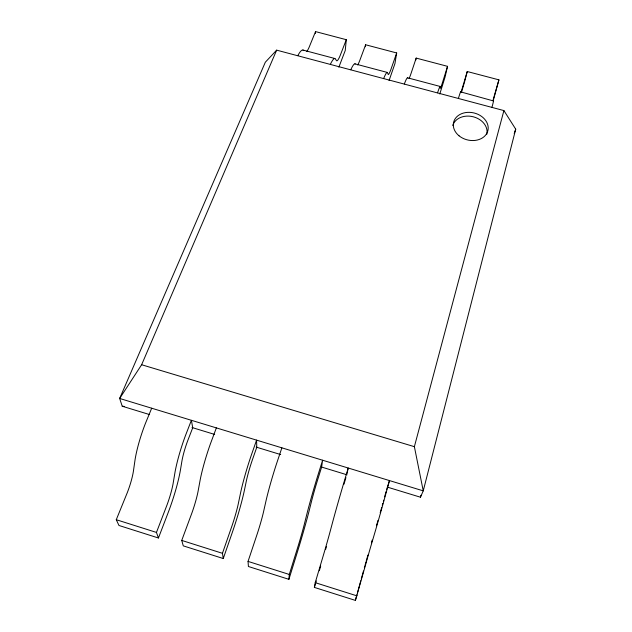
<?xml version="1.0" encoding="UTF-8"?>
<svg xmlns="http://www.w3.org/2000/svg" width="632" height="632" viewBox="0 0 632 632"><rect width="100%" height="100%" fill="white"/><g stroke="black" fill="none" stroke-linecap="round" stroke-linejoin="round"><path stroke-width="0.95" d="M315.431 33.417L315.534 31.6L346.297 39.698L345.238 50.513L339.684 65.009A38.086 5.293 -75.8 0 1 338.839 67.158M288.903 579.331L289.29 574.456L298.13 546.064A28.574 1.383 -73.4 0 0 304.174 524.844L307.278 512.497A45.212 2.125 -73.5 0 1 317.596 476.259L322.604 460.23L321.625 467.064L317.817 479.285A23.937 1.122 -73.5 0 0 311.465 501.563L309.562 509.147A51.421 2.496 -73.4 0 1 296.914 553.553L288.903 579.331L248.408 566.501L248.052 561.406L257.429 533.305A28.456 2.504 -72.7 0 0 263.457 512.181L266.254 499.786A45.038 3.847 -73 0 1 276.555 463.698L281.872 447.835M460.641 92.233L460.673 91.948A36.245 0.687 -74.3 0 0 458.405 98.347M365.375 46.736L365.62 44.777L396.675 52.954L394.937 63.642L389.833 78.336A38.276 3.397 -75.2 0 1 389.067 80.517M386.571 489.761L389.478 480.589L384.999 496.886A45.504 0.727 -74.3 0 1 374.642 533.369L371.016 545.645A28.78 0.474 -74.4 0 0 364.956 567.007L355.389 600.4L314.373 587.404L315.234 582.664L323.726 554.09A28.653 0.679 -73.8 0 0 329.778 532.816L333.08 520.492A45.322 1.035 -73.8 0 1 343.421 484.159L348.224 468.028L346.992 473.779M415.817 60.024L416.18 58.089L447.543 66.336L445.102 76.899L440.472 91.798A38.473 1.469 -74.6 0 1 439.777 94.002M493.165 100.922L498.917 79.853L467.246 71.527L462.387 87.832A21.433 0.395 -74.4 0 1 460.973 92.383M387.511 487.161L420.454 497.21L420.944 495.298M149.579 414.576L122.229 406.234L119.653 398.46L265.329 62.213L276.65 50.141L503.902 110.576L515.72 129.173L423.243 490.859L420.454 497.21M464.528 82.034L467.246 71.527M276.65 50.141L141.631 364.735L119.653 398.46L423.243 490.859L414.379 446.674L503.902 110.576M355.389 600.4L356.93 594.783M357.451 592.911L360.793 580.745M361.314 578.873L362.602 574.188A51.785 0.853 -74.4 0 1 363.471 571.02M493.165 99.722L498.917 79.853M384.619 496.863L386.081 491.538M383.355 501.453L383.711 500.165M382.257 505.41L382.81 503.42M381.317 508.736L381.696 507.409M380.764 510.719L381.136 509.4M380.203 512.671L380.575 511.375M377.517 521.953L377.976 520.413M376.403 525.721L377.241 522.901M343.974 484.199L345.941 477.579M314.373 587.404L316.3 580.919M319.326 570.728L320.701 566.09M461.471 92.327L464.251 82.966M447.543 66.336L442.487 82.563A21.385 0.814 -74.6 0 1 440.267 88.275L440.235 86.529A36.174 1.414 -74.5 0 0 437.542 92.801M416.18 58.089L410.8 74.173A21.322 1.477 -75 0 1 409.07 78.613M223.262 558.53L232.055 533.179A51.081 5.751 -72.3 0 0 244.663 489.065L246.251 481.434A23.787 2.599 -72.7 0 1 252.571 459.298L256.774 447.282L256.576 440.133L251.062 455.893A44.927 4.906 -72.7 0 0 240.776 491.894L238.177 504.312A28.385 3.192 -72.3 0 1 232.157 525.389L222.448 553.308L223.262 558.53L183.28 545.858L181.74 540.423L191.97 512.797A28.274 4.282 -71.7 0 0 197.982 491.807L200.281 479.34A44.761 6.589 -72.2 0 1 210.543 443.498L216.365 427.896M514.211 133.542L515.72 129.173M396.675 52.954L391.09 68.951A21.283 1.888 -75.2 0 1 388.159 74.442L387.463 72.53A35.992 3.279 -74.9 0 0 383.679 78.471M365.62 44.777L359.719 60.64A21.212 2.536 -75.6 0 1 357.688 64.985M158.442 537.99L168.001 513.058A50.758 8.927 -71.3 0 0 180.57 469.228L181.842 461.558A23.645 4.029 -71.9 0 1 188.154 439.564L192.728 427.746L191.393 420.296L185.381 435.796A44.659 7.624 -71.9 0 0 175.127 471.551L173.026 484.041A28.211 4.953 -71.3 0 1 167.014 504.976L156.46 532.428L158.442 537.99L118.966 525.476L116.28 519.709L127.34 492.541A28.108 6.012 -70.6 0 0 133.336 471.685L135.145 459.156A44.501 9.259 -71.4 0 1 145.376 423.551L151.688 408.209M346.297 39.698L340.198 55.474A21.172 2.939 -75.8 0 1 336.564 60.743L335.229 58.673A35.811 5.096 -75.4 0 0 330.362 64.298M315.534 31.6L309.127 47.25A21.109 3.579 -76.2 0 1 306.804 51.484M493.426 100.93L460.625 91.877M122.229 406.234L124.164 406.4M302.847 50.023L334.826 58.507M354.908 63.84L387.211 72.404M407.498 77.791L440.133 86.442M141.631 364.735L414.379 446.674M192.025 427.524L214.659 434.429M256.158 447.093L280.679 454.574M321.625 467.064L347.039 474.814M116.28 519.709L156.46 532.428M181.74 540.423L222.448 553.308M248.052 561.406L289.29 574.456M315.234 582.664L357.009 595.881M303.716 50.599L303.336 50.212A35.708 6.202 -75.7 0 0 297.822 55.64M452.788 125.492A17.554 13.841 13.6 0 1 473.494 116.841A17.554 13.841 13.6 0 1 486.679 134.6M493.537 100.67A36.364 0.482 -74 0 1 491.965 107.274M404.33 83.969A36.063 2.567 -74.8 0 1 407.695 77.902M350.8 69.733A35.882 4.4 -75.2 0 1 355.255 63.99M364.356 567.828A51.785 0.853 -74.4 0 1 364.806 566.225M365.027 565.419A51.785 0.853 -74.4 0 1 365.92 562.211M366.149 561.406A51.785 0.853 -74.4 0 1 367.942 555.03M371.418 542.801A51.785 0.853 -74.4 0 1 372.193 540.107M326.491 546.396A51.555 1.217 -73.8 0 1 325.567 549.579M459.053 135.817A17.641 13.88 13.6 0 0 487.817 130.903A17.641 13.88 13.6 0 0 465.389 112.622A17.641 13.88 13.6 0 0 459.053 135.817"/></g></svg>
